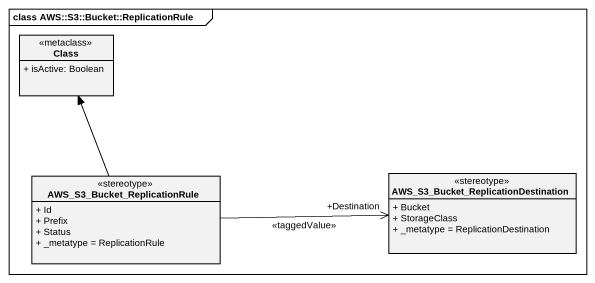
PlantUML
@startuml
mainframe class AWS::S3::Bucket::ReplicationRule
hide circle
hide empty members
skinparam classAttributeIconSize 0
class "Class" as Class_ <<metaclass>> {
  + isActive: Boolean
}
class "AWS_S3_Bucket_ReplicationRule" as AWS_S3_Bucket <<stereotype>> {
  + Id
  + Prefix
  + Status
  + _metatype = ReplicationRule
}
class "AWS_S3_Bucket_ReplicationDestination" as AWS_S3_Bucket_2 <<stereotype>> {
  + Bucket
  + StorageClass
  + _metatype = ReplicationDestination
}
AWS_S3_Bucket -up-> Class_
AWS_S3_Bucket -right-> "+Destination" AWS_S3_Bucket_2 : <<taggedValue>>
@enduml
